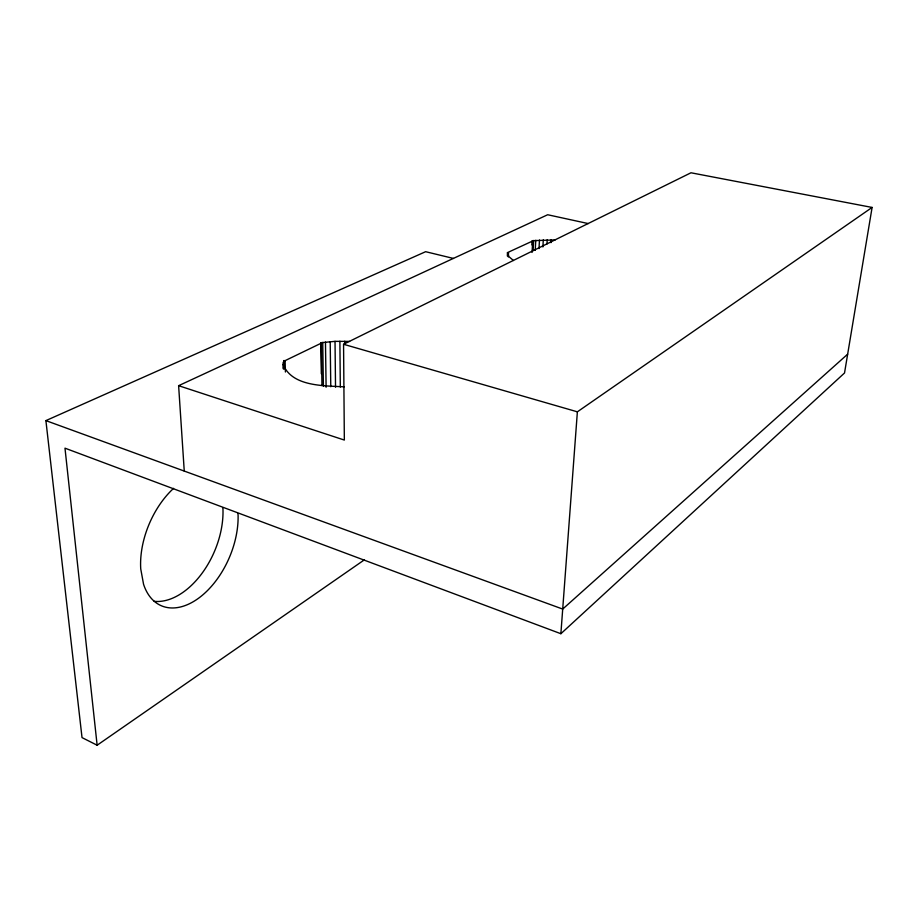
<?xml version="1.0" encoding="UTF-8"?>
<svg xmlns="http://www.w3.org/2000/svg" width="918" height="918" viewBox="0 0 918 918"><rect width="100%" height="100%" fill="white"/><g stroke="black" fill="none" stroke-linecap="round" stroke-linejoin="round"><path stroke-width="1.38" d="M507.367 256.03L507.459 252.622L532.704 240.986L532.061 252.427M508.32 256.96L508.526 252.668M531.97 244.968L532.199 240.677L555.115 239.942M533.106 250.522L533.668 240.516M535.217 250.293L535.779 240.286M283.249 368.806L283.788 360.59L285.096 360.648L321.289 343.16L320.83 342.712L335.024 341.358L349.609 341.404M538.992 248.571L539.486 240.011M542.882 246.965L543.295 239.827M546.944 244.039L547.197 239.759M550.972 242.65L551.144 239.793M560.875 633.718L577.376 411.826L872.1 207.445L844.526 372.983L560.875 633.718L64.983 448.168L97.136 745.221L364.412 559.808M847.658 354.176L562.7 609.07L45.9 420.616L82.023 737.602L97.136 745.221M184.254 471.072L178.62 385.686L344.342 440.055L343.561 344.273L690.979 172.779L872.1 207.445M178.62 385.686L547.679 214.743L588.266 223.579M45.9 420.616L425.631 251.693L453.492 258.451M344.216 386.834C323.515 385.64 292.222 386.696 283.134 364.526M343.561 344.273L577.376 411.826M513.449 260.517L508.893 256.604L507.459 252.622M222.776 507.861L222.971 509.26A70.456 43.857 -66.6 0 1 154.132 601.313M237.9 513.529L238.083 514.929A70.938 43.444 -66.7 0 1 198.724 598.111A70.938 43.444 -66.7 0 1 143.552 584.25L140.741 568.931A70.938 43.444 -66.7 0 1 173.594 488.342M283.788 360.59L284.041 369.116M283.57 361.394L283.777 368.508M283.237 362.553L283.41 368.244M285.096 360.648L285.418 372.019M322.723 342.471L323.4 386.214M321.289 343.16L321.966 385.537M320.83 342.712L321.323 373.775M325.465 342.104L326.108 387.235M330.205 341.657L330.778 386.742M335.024 341.358L335.529 387.224M339.889 341.221L340.314 387.063M344.755 341.232L344.778 344.101"/></g></svg>
